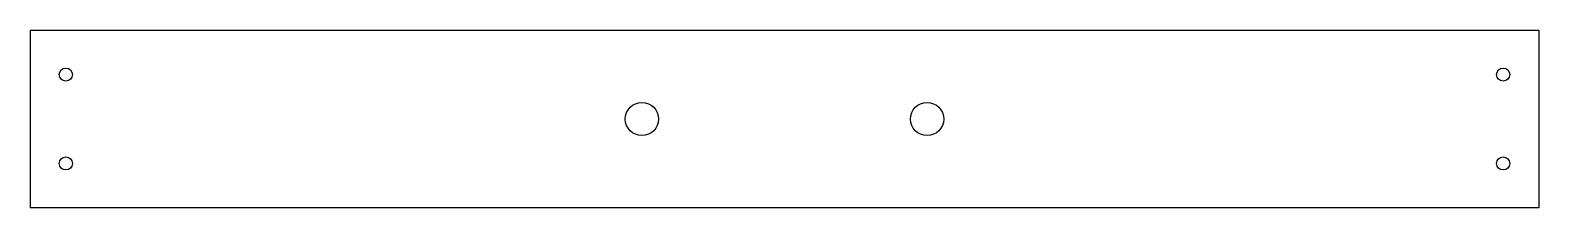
# Model space of a CAD drawing. Header units: millimetres. Extents: x 2333 to 2460, y 1257 to 1272.
import ezdxf

# ---------------------------------------------------------------- set-up
doc = ezdxf.new("R2010")
doc.units = ezdxf.units.MM

msp = doc.modelspace()

# ---------------------------------------------------------------- linework, layer by layer
for p, q in [((2332.63, 1271.83), (2451.13, 1271.83)), ((2332.63, 1271.83), (2332.63, 1256.83)), ((2451.13, 1271.83), (2453.13, 1271.83)), ((2453.13, 1271.83), (2459.63, 1271.83)), ((2459.63, 1271.83), (2459.63, 1256.83)), ((2453.13, 1256.83), (2332.63, 1256.83)), ((2459.63, 1256.83), (2453.13, 1256.83))]:
    msp.add_line(p, q)
for centre, radius in [((2335.63, 1268.08), 0.55), ((2456.63, 1268.08), 0.55), ((2384.13, 1264.33), 1.4), ((2408.13, 1264.33), 1.4), ((2335.63, 1260.58), 0.55), ((2456.63, 1260.58), 0.55)]:
    msp.add_circle(centre, radius)

doc.saveas('drawing.dxf')
